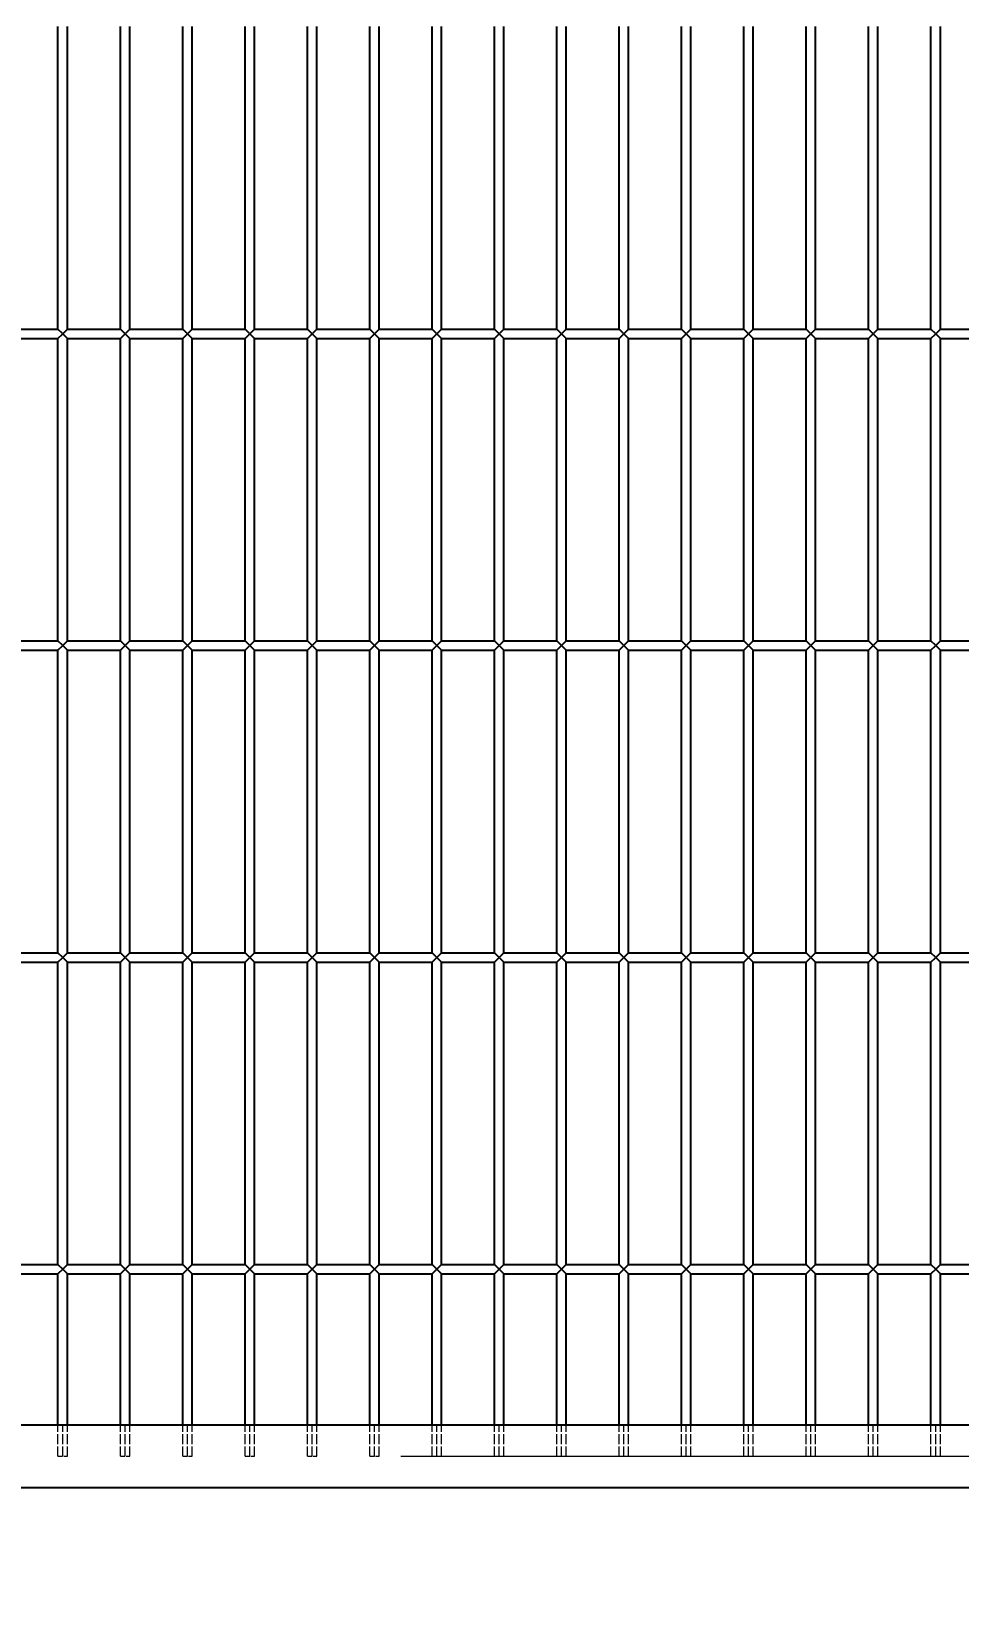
# Model space of a CAD drawing. Header units: millimetres. Extents: x 120 to 9117, y 110 to 4090.
# Drawn here: x 2372 to 2670, y 1959 to 2464 of the extents above; entities that cross this region are included whole.
import ezdxf

# ---------------------------------------------------------------- set-up
doc = ezdxf.new("R2010")
doc.units = ezdxf.units.MM
doc.header["$LTSCALE"] = 20
doc.linetypes.add('DASHED', pattern=[0.2067, 0.1654, -0.0413])
doc.layers.add('可见 (ISO)', color=7, linetype='Continuous', lineweight=25)
doc.layers.add('尺寸 (ISO)', color=7, linetype='Continuous', lineweight=18, true_color=0x008000)
doc.layers.add('隐藏 (ISO)', color=5, linetype='DASHED', lineweight=18, true_color=0x0000ff)
doc.styles.add('最新国标', font='simfang.ttf')
doc.dimstyles.new('默认 (GB)', dxfattribs={"dimscale": 20, "dimtxt": 2.8, "dimasz": 2.5, "dimexe": 2, "dimexo": 1.5, "dimgap": 0.5, "dimtad": 1, "dimtoh": 1, "dimdsep": 46, "dimtxsty": '最新国标', "dimcen": 0.09, "dimdle": 10, "dimclrd": 256, "dimclre": 256, "dimclrt": 256, "dimaunit": 1, "dimadec": 3, "dimazin": 2, "dimtfac": 0.535714, "dimtdec": 3, "dimtmove": 0, "dimatfit": 3, "dimfxl": 0, "dimtolj": 1, "dimlwd": -1, "dimlwe": -1, "dimarcsym": 0})

# ---------------------------------------------------------------- blocks, each defined once
blk = doc.blocks.new('_DotSmall')
at = {"color": 0, "linetype": 'ByBlock', "const_width": 0.5}
blk.add_lwpolyline([(-0.0625, 0, 1), (0.0625, 0, 1)], format="xyb", close=True, dxfattribs=at)
blk = doc.blocks.new('*D17')
at = {"layer": 'Defpoints', "color": 0, "transparency": 16777216}
for p in [(2463.78, 2007.01), (3260.81, 2007.01), (2945.28, 1997.01)]:
    blk.add_point(p, dxfattribs=at)
at = {"layer": '尺寸 (ISO)', "color": 116, "true_color": 0x00803f, "transparency": 16777216}
for p, q in [((3260.81, 2007.01), (3260.81, 2107.01)), ((2493.78, 2007.01), (3300.81, 2007.01)), ((3260.81, 2007.01), (3260.81, 1997.01)), ((2975.28, 1997.01), (3300.81, 1997.01)), ((3260.81, 1947.01), (3260.81, 1808.53))]:
    blk.add_line(p, q, dxfattribs=at)
blk.add_solid([(3252.47, 1947.01), (3269.14, 1947.01), (3260.81, 1997.01)], dxfattribs=at)
at = {"layer": '尺寸 (ISO)', "color": 116, "true_color": 0x00803f, "transparency": 16777216, "xscale": 50, "yscale": 50, "zscale": 50, "rotation": 270}
blk.add_blockref('_DotSmall', (3260.81, 2007.01), dxfattribs=at)
at = {"layer": '尺寸 (ISO)', "transparency": 16777216, "insert": (3222.49, 1852.77), "char_height": 56, "attachment_point": 5, "rotation": 90, "style": '最新国标'}
blk.add_mtext('\\A1;10', dxfattribs=at)
blk = doc.blocks.new('*D19')
at = {"layer": 'Defpoints', "color": 0, "transparency": 16777216}
for p in [(2463.78, 3027.01), (3212.36, 3027.01), (2460.78, 2007.01)]:
    blk.add_point(p, dxfattribs=at)
at = {"layer": '尺寸 (ISO)', "color": 116, "true_color": 0x00803f, "transparency": 16777216}
for p, q in [((2493.78, 3027.01), (3252.36, 3027.01)), ((3212.36, 2007.01), (3212.36, 2977.01)), ((2490.78, 2007.01), (3252.36, 2007.01))]:
    blk.add_line(p, q, dxfattribs=at)
blk.add_solid([(3204.02, 2977.01), (3220.69, 2977.01), (3212.36, 3027.01)], dxfattribs=at)
at = {"layer": '尺寸 (ISO)', "color": 116, "true_color": 0x00803f, "transparency": 16777216, "xscale": 50, "yscale": 50, "zscale": 50, "rotation": 270}
blk.add_blockref('_DotSmall', (3212.36, 2007.01), dxfattribs=at)
at = {"layer": '尺寸 (ISO)', "transparency": 16777216, "insert": (3174.04, 2542.11), "char_height": 56, "attachment_point": 5, "rotation": 90, "style": '最新国标'}
blk.add_mtext('\\A1;1020', dxfattribs=at)
blk = doc.blocks.new('*D21')
at = {"layer": 'Defpoints', "color": 0, "transparency": 16777216}
for p in [(1905.28, 2065.51), (2935.28, 2065.51), (2935.28, 1688.28)]:
    blk.add_point(p, dxfattribs=at)
at = {"layer": '尺寸 (ISO)', "color": 116, "true_color": 0x00803f, "transparency": 16777216}
for p, q in [((1905.28, 2035.51), (1905.28, 1648.28)), ((2935.28, 2035.51), (2935.28, 1648.28)), ((1905.28, 1688.28), (2885.28, 1688.28))]:
    blk.add_line(p, q, dxfattribs=at)
blk.add_solid([(2885.28, 1696.61), (2885.28, 1679.94), (2935.28, 1688.28)], dxfattribs=at)
at = {"layer": '尺寸 (ISO)', "color": 116, "true_color": 0x00803f, "transparency": 16777216, "xscale": 50, "yscale": 50, "zscale": 50, "rotation": 180}
blk.add_blockref('_DotSmall', (1905.28, 1688.28), dxfattribs=at)
at = {"layer": '尺寸 (ISO)', "transparency": 16777216, "insert": (2395.28, 1726.6), "char_height": 56, "attachment_point": 5, "style": '最新国标'}
blk.add_mtext('\\A1;1030', dxfattribs=at)

msp = doc.modelspace()

# ---------------------------------------------------------------- linework, layer by layer
at = {"layer": '可见 (ISO)'}
for p, q in [((2380.78, 2368.511), (2380.78, 2465.511)), ((2383.78, 2368.511), (2383.78, 2465.511)), ((2400.78, 2368.511), (2400.78, 2465.511)), ((2403.78, 2368.511), (2403.78, 2465.511)), ((2420.78, 2368.511), (2420.78, 2465.511)), ((2423.78, 2368.511), (2423.78, 2465.511)), ((2440.78, 2368.511), (2440.78, 2465.511)), ((2443.78, 2368.511), (2443.78, 2465.511)), ((2460.78, 2368.511), (2460.78, 2465.511)), ((2463.78, 2368.511), (2463.78, 2465.511)), ((2480.78, 2368.511), (2480.78, 2465.511)), ((2483.78, 2368.511), (2483.78, 2465.511)), ((2500.78, 2368.511), (2500.78, 2465.511)), ((2503.78, 2368.511), (2503.78, 2465.511)), ((2520.78, 2368.511), (2520.78, 2465.511)), ((2523.78, 2368.511), (2523.78, 2465.511)), ((2540.78, 2368.511), (2540.78, 2465.511)), ((2543.78, 2368.511), (2543.78, 2465.511)), ((2560.78, 2368.511), (2560.78, 2465.511)), ((2563.78, 2368.511), (2563.78, 2465.511)), ((2580.78, 2368.511), (2580.78, 2465.511)), ((2583.78, 2368.511), (2583.78, 2465.511)), ((2600.78, 2368.511), (2600.78, 2465.511)), ((2603.78, 2368.511), (2603.78, 2465.511)), ((2620.78, 2368.511), (2620.78, 2465.511)), ((2623.78, 2368.511), (2623.78, 2465.511)), ((2640.78, 2368.511), (2640.78, 2465.511)), ((2643.78, 2368.511), (2643.78, 2465.511)), ((2660.78, 2368.511), (2660.78, 2465.511)), ((2663.78, 2368.511), (2663.78, 2465.511)), ((2363.78, 2368.511), (2380.78, 2368.511)), ((2363.78, 2365.511), (2380.78, 2365.511)), ((2382.28, 2367.011), (2380.78, 2368.511)), ((2380.78, 2365.511), (2382.28, 2367.011)), ((2380.78, 2268.511), (2380.78, 2365.511)), ((2383.78, 2368.511), (2382.28, 2367.011)), ((2382.28, 2367.011), (2383.78, 2365.511)), ((2383.78, 2368.511), (2400.78, 2368.511)), ((2383.78, 2365.511), (2400.78, 2365.511)), ((2383.78, 2268.511), (2383.78, 2365.511)), ((2402.28, 2367.011), (2400.78, 2368.511)), ((2400.78, 2365.511), (2402.28, 2367.011)), ((2400.78, 2268.511), (2400.78, 2365.511)), ((2403.78, 2368.511), (2402.28, 2367.011)), ((2402.28, 2367.011), (2403.78, 2365.511)), ((2403.78, 2368.511), (2420.78, 2368.511)), ((2403.78, 2365.511), (2420.78, 2365.511)), ((2403.78, 2268.511), (2403.78, 2365.511)), ((2422.28, 2367.011), (2420.78, 2368.511)), ((2420.78, 2365.511), (2422.28, 2367.011)), ((2420.78, 2268.511), (2420.78, 2365.511)), ((2423.78, 2368.511), (2422.28, 2367.011)), ((2422.28, 2367.011), (2423.78, 2365.511)), ((2423.78, 2368.511), (2440.78, 2368.511)), ((2423.78, 2365.511), (2440.78, 2365.511)), ((2423.78, 2268.511), (2423.78, 2365.511)), ((2442.28, 2367.011), (2440.78, 2368.511)), ((2440.78, 2365.511), (2442.28, 2367.011)), ((2440.78, 2268.511), (2440.78, 2365.511)), ((2443.78, 2368.511), (2442.28, 2367.011)), ((2442.28, 2367.011), (2443.78, 2365.511)), ((2443.78, 2368.511), (2460.78, 2368.511)), ((2443.78, 2365.511), (2460.78, 2365.511)), ((2443.78, 2268.511), (2443.78, 2365.511)), ((2462.28, 2367.011), (2460.78, 2368.511)), ((2460.78, 2365.511), (2462.28, 2367.011)), ((2460.78, 2268.511), (2460.78, 2365.511)), ((2463.78, 2368.511), (2462.28, 2367.011)), ((2462.28, 2367.011), (2463.78, 2365.511)), ((2463.78, 2368.511), (2480.78, 2368.511)), ((2463.78, 2365.511), (2480.78, 2365.511)), ((2463.78, 2268.511), (2463.78, 2365.511)), ((2482.28, 2367.011), (2480.78, 2368.511)), ((2480.78, 2365.511), (2482.28, 2367.011)), ((2480.78, 2268.511), (2480.78, 2365.511)), ((2483.78, 2368.511), (2482.28, 2367.011)), ((2482.28, 2367.011), (2483.78, 2365.511)), ((2483.78, 2368.511), (2500.78, 2368.511)), ((2483.78, 2365.511), (2500.78, 2365.511)), ((2483.78, 2268.511), (2483.78, 2365.511)), ((2502.28, 2367.011), (2500.78, 2368.511)), ((2500.78, 2365.511), (2502.28, 2367.011)), ((2500.78, 2268.511), (2500.78, 2365.511)), ((2503.78, 2368.511), (2502.28, 2367.011)), ((2502.28, 2367.011), (2503.78, 2365.511)), ((2503.78, 2368.511), (2520.78, 2368.511)), ((2503.78, 2365.511), (2520.78, 2365.511)), ((2503.78, 2268.511), (2503.78, 2365.511)), ((2522.28, 2367.011), (2520.78, 2368.511)), ((2520.78, 2365.511), (2522.28, 2367.011)), ((2520.78, 2268.511), (2520.78, 2365.511)), ((2523.78, 2368.511), (2522.28, 2367.011)), ((2522.28, 2367.011), (2523.78, 2365.511)), ((2523.78, 2368.511), (2540.78, 2368.511)), ((2523.78, 2365.511), (2540.78, 2365.511)), ((2523.78, 2268.511), (2523.78, 2365.511)), ((2542.28, 2367.011), (2540.78, 2368.511)), ((2540.78, 2365.511), (2542.28, 2367.011)), ((2540.78, 2268.511), (2540.78, 2365.511)), ((2543.78, 2368.511), (2542.28, 2367.011)), ((2542.28, 2367.011), (2543.78, 2365.511)), ((2543.78, 2368.511), (2560.78, 2368.511)), ((2543.78, 2365.511), (2560.78, 2365.511)), ((2543.78, 2268.511), (2543.78, 2365.511)), ((2562.28, 2367.011), (2560.78, 2368.511)), ((2560.78, 2365.511), (2562.28, 2367.011)), ((2560.78, 2268.511), (2560.78, 2365.511)), ((2563.78, 2368.511), (2562.28, 2367.011)), ((2562.28, 2367.011), (2563.78, 2365.511)), ((2563.78, 2368.511), (2580.78, 2368.511)), ((2563.78, 2365.511), (2580.78, 2365.511)), ((2563.78, 2268.511), (2563.78, 2365.511)), ((2582.28, 2367.011), (2580.78, 2368.511)), ((2580.78, 2365.511), (2582.28, 2367.011)), ((2580.78, 2268.511), (2580.78, 2365.511)), ((2583.78, 2368.511), (2582.28, 2367.011)), ((2582.28, 2367.011), (2583.78, 2365.511)), ((2583.78, 2368.511), (2600.78, 2368.511)), ((2583.78, 2365.511), (2600.78, 2365.511)), ((2583.78, 2268.511), (2583.78, 2365.511)), ((2602.28, 2367.011), (2600.78, 2368.511)), ((2600.78, 2365.511), (2602.28, 2367.011)), ((2600.78, 2268.511), (2600.78, 2365.511)), ((2603.78, 2368.511), (2602.28, 2367.011)), ((2602.28, 2367.011), (2603.78, 2365.511)), ((2603.78, 2368.511), (2620.78, 2368.511)), ((2603.78, 2365.511), (2620.78, 2365.511)), ((2603.78, 2268.511), (2603.78, 2365.511)), ((2622.28, 2367.011), (2620.78, 2368.511)), ((2620.78, 2365.511), (2622.28, 2367.011)), ((2620.78, 2268.511), (2620.78, 2365.511)), ((2623.78, 2368.511), (2622.28, 2367.011)), ((2622.28, 2367.011), (2623.78, 2365.511)), ((2623.78, 2368.511), (2640.78, 2368.511)), ((2623.78, 2365.511), (2640.78, 2365.511)), ((2623.78, 2268.511), (2623.78, 2365.511)), ((2642.28, 2367.011), (2640.78, 2368.511)), ((2640.78, 2365.511), (2642.28, 2367.011)), ((2640.78, 2268.511), (2640.78, 2365.511)), ((2643.78, 2368.511), (2642.28, 2367.011)), ((2642.28, 2367.011), (2643.78, 2365.511)), ((2643.78, 2368.511), (2660.78, 2368.511)), ((2643.78, 2365.511), (2660.78, 2365.511)), ((2643.78, 2268.511), (2643.78, 2365.511)), ((2662.28, 2367.011), (2660.78, 2368.511)), ((2660.78, 2365.511), (2662.28, 2367.011)), ((2660.78, 2268.511), (2660.78, 2365.511)), ((2663.78, 2368.511), (2662.28, 2367.011)), ((2662.28, 2367.011), (2663.78, 2365.511)), ((2663.78, 2368.511), (2680.78, 2368.511)), ((2663.78, 2365.511), (2680.78, 2365.511)), ((2663.78, 2268.511), (2663.78, 2365.511)), ((2363.78, 2268.511), (2380.78, 2268.511)), ((2382.28, 2267.011), (2380.78, 2268.511)), ((2383.78, 2268.511), (2382.28, 2267.011)), ((2383.78, 2268.511), (2400.78, 2268.511)), ((2402.28, 2267.011), (2400.78, 2268.511)), ((2403.78, 2268.511), (2402.28, 2267.011)), ((2403.78, 2268.511), (2420.78, 2268.511)), ((2422.28, 2267.011), (2420.78, 2268.511)), ((2423.78, 2268.511), (2422.28, 2267.011)), ((2423.78, 2268.511), (2440.78, 2268.511)), ((2442.28, 2267.011), (2440.78, 2268.511)), ((2443.78, 2268.511), (2442.28, 2267.011)), ((2443.78, 2268.511), (2460.78, 2268.511)), ((2462.28, 2267.011), (2460.78, 2268.511)), ((2463.78, 2268.511), (2462.28, 2267.011)), ((2463.78, 2268.511), (2480.78, 2268.511)), ((2482.28, 2267.011), (2480.78, 2268.511)), ((2483.78, 2268.511), (2482.28, 2267.011)), ((2483.78, 2268.511), (2500.78, 2268.511)), ((2502.28, 2267.011), (2500.78, 2268.511)), ((2503.78, 2268.511), (2502.28, 2267.011)), ((2503.78, 2268.511), (2520.78, 2268.511)), ((2522.28, 2267.011), (2520.78, 2268.511)), ((2523.78, 2268.511), (2522.28, 2267.011)), ((2523.78, 2268.511), (2540.78, 2268.511)), ((2542.28, 2267.011), (2540.78, 2268.511)), ((2543.78, 2268.511), (2542.28, 2267.011)), ((2543.78, 2268.511), (2560.78, 2268.511)), ((2562.28, 2267.011), (2560.78, 2268.511)), ((2563.78, 2268.511), (2562.28, 2267.011)), ((2563.78, 2268.511), (2580.78, 2268.511)), ((2582.28, 2267.011), (2580.78, 2268.511)), ((2583.78, 2268.511), (2582.28, 2267.011)), ((2583.78, 2268.511), (2600.78, 2268.511)), ((2602.28, 2267.011), (2600.78, 2268.511)), ((2603.78, 2268.511), (2602.28, 2267.011)), ((2603.78, 2268.511), (2620.78, 2268.511)), ((2622.28, 2267.011), (2620.78, 2268.511)), ((2623.78, 2268.511), (2622.28, 2267.011)), ((2623.78, 2268.511), (2640.78, 2268.511)), ((2642.28, 2267.011), (2640.78, 2268.511)), ((2643.78, 2268.511), (2642.28, 2267.011)), ((2643.78, 2268.511), (2660.78, 2268.511)), ((2662.28, 2267.011), (2660.78, 2268.511)), ((2663.78, 2268.511), (2662.28, 2267.011)), ((2663.78, 2268.511), (2680.78, 2268.511)), ((2363.78, 2265.511), (2380.78, 2265.511)), ((2380.78, 2265.511), (2382.28, 2267.011)), ((2380.78, 2168.511), (2380.78, 2265.511)), ((2382.28, 2267.011), (2383.78, 2265.511)), ((2383.78, 2265.511), (2400.78, 2265.511)), ((2383.78, 2168.511), (2383.78, 2265.511)), ((2400.78, 2265.511), (2402.28, 2267.011)), ((2400.78, 2168.511), (2400.78, 2265.511)), ((2402.28, 2267.011), (2403.78, 2265.511)), ((2403.78, 2265.511), (2420.78, 2265.511)), ((2403.78, 2168.511), (2403.78, 2265.511)), ((2420.78, 2265.511), (2422.28, 2267.011)), ((2420.78, 2168.511), (2420.78, 2265.511)), ((2422.28, 2267.011), (2423.78, 2265.511)), ((2423.78, 2265.511), (2440.78, 2265.511)), ((2423.78, 2168.511), (2423.78, 2265.511)), ((2440.78, 2265.511), (2442.28, 2267.011)), ((2440.78, 2168.511), (2440.78, 2265.511)), ((2442.28, 2267.011), (2443.78, 2265.511)), ((2443.78, 2265.511), (2460.78, 2265.511)), ((2443.78, 2168.511), (2443.78, 2265.511)), ((2460.78, 2265.511), (2462.28, 2267.011)), ((2460.78, 2168.511), (2460.78, 2265.511)), ((2462.28, 2267.011), (2463.78, 2265.511)), ((2463.78, 2265.511), (2480.78, 2265.511)), ((2463.78, 2168.511), (2463.78, 2265.511)), ((2480.78, 2265.511), (2482.28, 2267.011)), ((2480.78, 2168.511), (2480.78, 2265.511)), ((2482.28, 2267.011), (2483.78, 2265.511)), ((2483.78, 2265.511), (2500.78, 2265.511)), ((2483.78, 2168.511), (2483.78, 2265.511)), ((2500.78, 2265.511), (2502.28, 2267.011)), ((2500.78, 2168.511), (2500.78, 2265.511)), ((2502.28, 2267.011), (2503.78, 2265.511)), ((2503.78, 2265.511), (2520.78, 2265.511)), ((2503.78, 2168.511), (2503.78, 2265.511)), ((2520.78, 2265.511), (2522.28, 2267.011)), ((2520.78, 2168.511), (2520.78, 2265.511)), ((2522.28, 2267.011), (2523.78, 2265.511)), ((2523.78, 2265.511), (2540.78, 2265.511)), ((2523.78, 2168.511), (2523.78, 2265.511)), ((2540.78, 2265.511), (2542.28, 2267.011)), ((2540.78, 2168.511), (2540.78, 2265.511)), ((2542.28, 2267.011), (2543.78, 2265.511)), ((2543.78, 2265.511), (2560.78, 2265.511)), ((2543.78, 2168.511), (2543.78, 2265.511)), ((2560.78, 2265.511), (2562.28, 2267.011)), ((2560.78, 2168.511), (2560.78, 2265.511)), ((2562.28, 2267.011), (2563.78, 2265.511)), ((2563.78, 2265.511), (2580.78, 2265.511)), ((2563.78, 2168.511), (2563.78, 2265.511)), ((2580.78, 2265.511), (2582.28, 2267.011)), ((2580.78, 2168.511), (2580.78, 2265.511)), ((2582.28, 2267.011), (2583.78, 2265.511)), ((2583.78, 2265.511), (2600.78, 2265.511)), ((2583.78, 2168.511), (2583.78, 2265.511)), ((2600.78, 2265.511), (2602.28, 2267.011)), ((2600.78, 2168.511), (2600.78, 2265.511)), ((2602.28, 2267.011), (2603.78, 2265.511)), ((2603.78, 2265.511), (2620.78, 2265.511)), ((2603.78, 2168.511), (2603.78, 2265.511)), ((2620.78, 2265.511), (2622.28, 2267.011)), ((2620.78, 2168.511), (2620.78, 2265.511)), ((2622.28, 2267.011), (2623.78, 2265.511)), ((2623.78, 2265.511), (2640.78, 2265.511)), ((2623.78, 2168.511), (2623.78, 2265.511)), ((2640.78, 2265.511), (2642.28, 2267.011)), ((2640.78, 2168.511), (2640.78, 2265.511)), ((2642.28, 2267.011), (2643.78, 2265.511)), ((2643.78, 2265.511), (2660.78, 2265.511)), ((2643.78, 2168.511), (2643.78, 2265.511)), ((2660.78, 2265.511), (2662.28, 2267.011)), ((2660.78, 2168.511), (2660.78, 2265.511)), ((2662.28, 2267.011), (2663.78, 2265.511)), ((2663.78, 2265.511), (2680.78, 2265.511)), ((2663.78, 2168.511), (2663.78, 2265.511)), ((2363.78, 2168.511), (2380.78, 2168.511)), ((2382.28, 2167.011), (2380.78, 2168.511)), ((2380.78, 2165.511), (2382.28, 2167.011)), ((2383.78, 2168.511), (2382.28, 2167.011)), ((2382.28, 2167.011), (2383.78, 2165.511)), ((2383.78, 2168.511), (2400.78, 2168.511)), ((2402.28, 2167.011), (2400.78, 2168.511)), ((2400.78, 2165.511), (2402.28, 2167.011)), ((2403.78, 2168.511), (2402.28, 2167.011)), ((2402.28, 2167.011), (2403.78, 2165.511)), ((2403.78, 2168.511), (2420.78, 2168.511)), ((2422.28, 2167.011), (2420.78, 2168.511)), ((2420.78, 2165.511), (2422.28, 2167.011)), ((2423.78, 2168.511), (2422.28, 2167.011)), ((2422.28, 2167.011), (2423.78, 2165.511)), ((2423.78, 2168.511), (2440.78, 2168.511)), ((2442.28, 2167.011), (2440.78, 2168.511)), ((2440.78, 2165.511), (2442.28, 2167.011)), ((2443.78, 2168.511), (2442.28, 2167.011)), ((2442.28, 2167.011), (2443.78, 2165.511)), ((2443.78, 2168.511), (2460.78, 2168.511)), ((2462.28, 2167.011), (2460.78, 2168.511)), ((2460.78, 2165.511), (2462.28, 2167.011)), ((2463.78, 2168.511), (2462.28, 2167.011)), ((2462.28, 2167.011), (2463.78, 2165.511)), ((2463.78, 2168.511), (2480.78, 2168.511)), ((2482.28, 2167.011), (2480.78, 2168.511)), ((2480.78, 2165.511), (2482.28, 2167.011)), ((2483.78, 2168.511), (2482.28, 2167.011)), ((2482.28, 2167.011), (2483.78, 2165.511)), ((2483.78, 2168.511), (2500.78, 2168.511)), ((2502.28, 2167.011), (2500.78, 2168.511)), ((2500.78, 2165.511), (2502.28, 2167.011)), ((2503.78, 2168.511), (2502.28, 2167.011)), ((2502.28, 2167.011), (2503.78, 2165.511)), ((2503.78, 2168.511), (2520.78, 2168.511)), ((2522.28, 2167.011), (2520.78, 2168.511)), ((2520.78, 2165.511), (2522.28, 2167.011)), ((2523.78, 2168.511), (2522.28, 2167.011)), ((2522.28, 2167.011), (2523.78, 2165.511)), ((2523.78, 2168.511), (2540.78, 2168.511)), ((2542.28, 2167.011), (2540.78, 2168.511)), ((2540.78, 2165.511), (2542.28, 2167.011)), ((2543.78, 2168.511), (2542.28, 2167.011)), ((2542.28, 2167.011), (2543.78, 2165.511)), ((2543.78, 2168.511), (2560.78, 2168.511)), ((2562.28, 2167.011), (2560.78, 2168.511)), ((2560.78, 2165.511), (2562.28, 2167.011)), ((2563.78, 2168.511), (2562.28, 2167.011)), ((2562.28, 2167.011), (2563.78, 2165.511)), ((2563.78, 2168.511), (2580.78, 2168.511)), ((2582.28, 2167.011), (2580.78, 2168.511)), ((2580.78, 2165.511), (2582.28, 2167.011)), ((2583.78, 2168.511), (2582.28, 2167.011)), ((2582.28, 2167.011), (2583.78, 2165.511)), ((2583.78, 2168.511), (2600.78, 2168.511)), ((2602.28, 2167.011), (2600.78, 2168.511)), ((2600.78, 2165.511), (2602.28, 2167.011)), ((2603.78, 2168.511), (2602.28, 2167.011)), ((2602.28, 2167.011), (2603.78, 2165.511)), ((2603.78, 2168.511), (2620.78, 2168.511)), ((2622.28, 2167.011), (2620.78, 2168.511)), ((2620.78, 2165.511), (2622.28, 2167.011)), ((2623.78, 2168.511), (2622.28, 2167.011)), ((2622.28, 2167.011), (2623.78, 2165.511)), ((2623.78, 2168.511), (2640.78, 2168.511)), ((2642.28, 2167.011), (2640.78, 2168.511)), ((2640.78, 2165.511), (2642.28, 2167.011)), ((2643.78, 2168.511), (2642.28, 2167.011)), ((2642.28, 2167.011), (2643.78, 2165.511)), ((2643.78, 2168.511), (2660.78, 2168.511)), ((2662.28, 2167.011), (2660.78, 2168.511)), ((2660.78, 2165.511), (2662.28, 2167.011)), ((2663.78, 2168.511), (2662.28, 2167.011)), ((2662.28, 2167.011), (2663.78, 2165.511)), ((2663.78, 2168.511), (2680.78, 2168.511)), ((2363.78, 2165.511), (2380.78, 2165.511)), ((2380.78, 2068.511), (2380.78, 2165.511)), ((2383.78, 2165.511), (2400.78, 2165.511)), ((2383.78, 2068.511), (2383.78, 2165.511)), ((2400.78, 2068.511), (2400.78, 2165.511)), ((2403.78, 2165.511), (2420.78, 2165.511)), ((2403.78, 2068.511), (2403.78, 2165.511)), ((2420.78, 2068.511), (2420.78, 2165.511)), ((2423.78, 2165.511), (2440.78, 2165.511)), ((2423.78, 2068.511), (2423.78, 2165.511)), ((2440.78, 2068.511), (2440.78, 2165.511)), ((2443.78, 2165.511), (2460.78, 2165.511)), ((2443.78, 2068.511), (2443.78, 2165.511)), ((2460.78, 2068.511), (2460.78, 2165.511)), ((2463.78, 2165.511), (2480.78, 2165.511)), ((2463.78, 2068.511), (2463.78, 2165.511)), ((2480.78, 2068.511), (2480.78, 2165.511)), ((2483.78, 2165.511), (2500.78, 2165.511)), ((2483.78, 2068.511), (2483.78, 2165.511)), ((2500.78, 2068.511), (2500.78, 2165.511)), ((2503.78, 2165.511), (2520.78, 2165.511)), ((2503.78, 2068.511), (2503.78, 2165.511)), ((2520.78, 2068.511), (2520.78, 2165.511)), ((2523.78, 2165.511), (2540.78, 2165.511)), ((2523.78, 2068.511), (2523.78, 2165.511)), ((2540.78, 2068.511), (2540.78, 2165.511)), ((2543.78, 2165.511), (2560.78, 2165.511)), ((2543.78, 2068.511), (2543.78, 2165.511)), ((2560.78, 2068.511), (2560.78, 2165.511)), ((2563.78, 2165.511), (2580.78, 2165.511)), ((2563.78, 2068.511), (2563.78, 2165.511)), ((2580.78, 2068.511), (2580.78, 2165.511)), ((2583.78, 2165.511), (2600.78, 2165.511)), ((2583.78, 2068.511), (2583.78, 2165.511)), ((2600.78, 2068.511), (2600.78, 2165.511)), ((2603.78, 2165.511), (2620.78, 2165.511)), ((2603.78, 2068.511), (2603.78, 2165.511)), ((2620.78, 2068.511), (2620.78, 2165.511)), ((2623.78, 2165.511), (2640.78, 2165.511)), ((2623.78, 2068.511), (2623.78, 2165.511)), ((2640.78, 2068.511), (2640.78, 2165.511)), ((2643.78, 2165.511), (2660.78, 2165.511)), ((2643.78, 2068.511), (2643.78, 2165.511)), ((2660.78, 2068.511), (2660.78, 2165.511)), ((2663.78, 2165.511), (2680.78, 2165.511)), ((2663.78, 2068.511), (2663.78, 2165.511)), ((2363.78, 2068.511), (2380.78, 2068.511)), ((2380.78, 2068.511), (2382.28, 2067.011)), ((2382.28, 2067.011), (2380.78, 2065.511)), ((2382.28, 2067.011), (2383.78, 2068.511)), ((2383.78, 2065.511), (2382.28, 2067.011)), ((2383.78, 2068.511), (2400.78, 2068.511)), ((2400.78, 2068.511), (2402.28, 2067.011)), ((2402.28, 2067.011), (2400.78, 2065.511)), ((2402.28, 2067.011), (2403.78, 2068.511)), ((2403.78, 2065.511), (2402.28, 2067.011)), ((2403.78, 2068.511), (2420.78, 2068.511)), ((2420.78, 2068.511), (2422.28, 2067.011)), ((2422.28, 2067.011), (2420.78, 2065.511)), ((2422.28, 2067.011), (2423.78, 2068.511)), ((2423.78, 2065.511), (2422.28, 2067.011)), ((2423.78, 2068.511), (2440.78, 2068.511)), ((2440.78, 2068.511), (2442.28, 2067.011)), ((2442.28, 2067.011), (2440.78, 2065.511)), ((2442.28, 2067.011), (2443.78, 2068.511)), ((2443.78, 2065.511), (2442.28, 2067.011)), ((2443.78, 2068.511), (2460.78, 2068.511)), ((2460.78, 2068.511), (2462.28, 2067.011)), ((2462.28, 2067.011), (2460.78, 2065.511)), ((2462.28, 2067.011), (2463.78, 2068.511)), ((2463.78, 2065.511), (2462.28, 2067.011)), ((2463.78, 2068.511), (2480.78, 2068.511)), ((2480.78, 2068.511), (2482.28, 2067.011)), ((2482.28, 2067.011), (2480.78, 2065.511)), ((2482.28, 2067.011), (2483.78, 2068.511)), ((2483.78, 2065.511), (2482.28, 2067.011)), ((2483.78, 2068.511), (2500.78, 2068.511)), ((2500.78, 2068.511), (2502.28, 2067.011)), ((2502.28, 2067.011), (2500.78, 2065.511)), ((2502.28, 2067.011), (2503.78, 2068.511)), ((2503.78, 2065.511), (2502.28, 2067.011)), ((2503.78, 2068.511), (2520.78, 2068.511)), ((2520.78, 2068.511), (2522.28, 2067.011)), ((2522.28, 2067.011), (2520.78, 2065.511)), ((2522.28, 2067.011), (2523.78, 2068.511)), ((2523.78, 2065.511), (2522.28, 2067.011)), ((2523.78, 2068.511), (2540.78, 2068.511)), ((2540.78, 2068.511), (2542.28, 2067.011)), ((2542.28, 2067.011), (2540.78, 2065.511)), ((2542.28, 2067.011), (2543.78, 2068.511)), ((2543.78, 2065.511), (2542.28, 2067.011)), ((2543.78, 2068.511), (2560.78, 2068.511)), ((2560.78, 2068.511), (2562.28, 2067.011)), ((2562.28, 2067.011), (2560.78, 2065.511)), ((2562.28, 2067.011), (2563.78, 2068.511)), ((2563.78, 2065.511), (2562.28, 2067.011)), ((2563.78, 2068.511), (2580.78, 2068.511)), ((2580.78, 2068.511), (2582.28, 2067.011)), ((2582.28, 2067.011), (2580.78, 2065.511)), ((2582.28, 2067.011), (2583.78, 2068.511)), ((2583.78, 2065.511), (2582.28, 2067.011)), ((2583.78, 2068.511), (2600.78, 2068.511)), ((2600.78, 2068.511), (2602.28, 2067.011)), ((2602.28, 2067.011), (2600.78, 2065.511)), ((2602.28, 2067.011), (2603.78, 2068.511)), ((2603.78, 2065.511), (2602.28, 2067.011)), ((2603.78, 2068.511), (2620.78, 2068.511)), ((2620.78, 2068.511), (2622.28, 2067.011)), ((2622.28, 2067.011), (2620.78, 2065.511)), ((2622.28, 2067.011), (2623.78, 2068.511)), ((2623.78, 2065.511), (2622.28, 2067.011)), ((2623.78, 2068.511), (2640.78, 2068.511)), ((2640.78, 2068.511), (2642.28, 2067.011)), ((2642.28, 2067.011), (2640.78, 2065.511)), ((2642.28, 2067.011), (2643.78, 2068.511)), ((2643.78, 2065.511), (2642.28, 2067.011)), ((2643.78, 2068.511), (2660.78, 2068.511)), ((2660.78, 2068.511), (2662.28, 2067.011)), ((2662.28, 2067.011), (2660.78, 2065.511)), ((2662.28, 2067.011), (2663.78, 2068.511)), ((2663.78, 2065.511), (2662.28, 2067.011)), ((2663.78, 2068.511), (2680.78, 2068.511)), ((2363.78, 2065.511), (2380.78, 2065.511)), ((2380.78, 2017.011), (2380.78, 2065.511)), ((2383.78, 2017.011), (2383.78, 2065.511)), ((2383.78, 2065.511), (2400.78, 2065.511)), ((2400.78, 2017.011), (2400.78, 2065.511)), ((2403.78, 2017.011), (2403.78, 2065.511)), ((2403.78, 2065.511), (2420.78, 2065.511)), ((2420.78, 2017.011), (2420.78, 2065.511)), ((2423.78, 2017.011), (2423.78, 2065.511)), ((2423.78, 2065.511), (2440.78, 2065.511)), ((2440.78, 2017.011), (2440.78, 2065.511)), ((2443.78, 2017.011), (2443.78, 2065.511)), ((2443.78, 2065.511), (2460.78, 2065.511)), ((2460.78, 2017.011), (2460.78, 2065.511)), ((2463.78, 2017.011), (2463.78, 2065.511)), ((2463.78, 2065.511), (2480.78, 2065.511)), ((2480.78, 2017.011), (2480.78, 2065.511)), ((2483.78, 2017.011), (2483.78, 2065.511)), ((2483.78, 2065.511), (2500.78, 2065.511)), ((2500.78, 2017.011), (2500.78, 2065.511)), ((2503.78, 2017.011), (2503.78, 2065.511)), ((2503.78, 2065.511), (2520.78, 2065.511)), ((2520.78, 2017.011), (2520.78, 2065.511)), ((2523.78, 2017.011), (2523.78, 2065.511)), ((2523.78, 2065.511), (2540.78, 2065.511)), ((2540.78, 2017.011), (2540.78, 2065.511)), ((2543.78, 2017.011), (2543.78, 2065.511)), ((2543.78, 2065.511), (2560.78, 2065.511)), ((2560.78, 2017.011), (2560.78, 2065.511)), ((2563.78, 2017.011), (2563.78, 2065.511)), ((2563.78, 2065.511), (2580.78, 2065.511)), ((2580.78, 2017.011), (2580.78, 2065.511)), ((2583.78, 2017.011), (2583.78, 2065.511)), ((2583.78, 2065.511), (2600.78, 2065.511)), ((2600.78, 2017.011), (2600.78, 2065.511)), ((2603.78, 2017.011), (2603.78, 2065.511)), ((2603.78, 2065.511), (2620.78, 2065.511)), ((2620.78, 2017.011), (2620.78, 2065.511)), ((2623.78, 2017.011), (2623.78, 2065.511)), ((2623.78, 2065.511), (2640.78, 2065.511)), ((2640.78, 2017.011), (2640.78, 2065.511)), ((2643.78, 2017.011), (2643.78, 2065.511)), ((2643.78, 2065.511), (2660.78, 2065.511)), ((2660.78, 2017.011), (2660.78, 2065.511)), ((2663.78, 2017.011), (2663.78, 2065.511)), ((2663.78, 2065.511), (2680.78, 2065.511)), ((2925.28, 2017.011), (1915.28, 2017.011)), ((1895.28, 1997.011), (2945.28, 1997.011))]:
    msp.add_line(p, q, dxfattribs=at)
at = {"layer": '隐藏 (ISO)', "ltscale": 0.952248}
for p, q in [((2380.78, 2007.011), (2380.78, 2017.011)), ((2382.28, 2007.011), (2382.28, 2017.011)), ((2383.78, 2007.011), (2383.78, 2017.011)), ((2400.78, 2007.011), (2400.78, 2017.011)), ((2402.28, 2007.011), (2402.28, 2017.011)), ((2403.78, 2007.011), (2403.78, 2017.011)), ((2420.78, 2007.011), (2420.78, 2017.011)), ((2422.28, 2007.011), (2422.28, 2017.011)), ((2423.78, 2007.011), (2423.78, 2017.011)), ((2440.78, 2007.011), (2440.78, 2017.011)), ((2442.28, 2007.011), (2442.28, 2017.011)), ((2443.78, 2007.011), (2443.78, 2017.011)), ((2460.78, 2007.011), (2460.78, 2017.011)), ((2462.28, 2007.011), (2462.28, 2017.011)), ((2463.78, 2007.011), (2463.78, 2017.011)), ((2480.78, 2007.011), (2480.78, 2017.011)), ((2482.28, 2007.011), (2482.28, 2017.011)), ((2483.78, 2007.011), (2483.78, 2017.011)), ((2500.78, 2007.011), (2500.78, 2017.011)), ((2502.28, 2007.011), (2502.28, 2017.011)), ((2503.78, 2007.011), (2503.78, 2017.011)), ((2520.78, 2007.011), (2520.78, 2017.011)), ((2522.28, 2007.011), (2522.28, 2017.011)), ((2523.78, 2007.011), (2523.78, 2017.011)), ((2540.78, 2007.011), (2540.78, 2017.011)), ((2542.28, 2007.011), (2542.28, 2017.011)), ((2543.78, 2007.011), (2543.78, 2017.011)), ((2560.78, 2007.011), (2560.78, 2017.011)), ((2562.28, 2007.011), (2562.28, 2017.011)), ((2563.78, 2007.011), (2563.78, 2017.011)), ((2580.78, 2007.011), (2580.78, 2017.011)), ((2582.28, 2007.011), (2582.28, 2017.011)), ((2583.78, 2007.011), (2583.78, 2017.011)), ((2600.78, 2007.011), (2600.78, 2017.011)), ((2602.28, 2007.011), (2602.28, 2017.011)), ((2603.78, 2007.011), (2603.78, 2017.011)), ((2620.78, 2007.011), (2620.78, 2017.011)), ((2622.28, 2007.011), (2622.28, 2017.011)), ((2623.78, 2007.011), (2623.78, 2017.011)), ((2640.78, 2007.011), (2640.78, 2017.011)), ((2642.28, 2007.011), (2642.28, 2017.011)), ((2643.78, 2007.011), (2643.78, 2017.011)), ((2660.78, 2007.011), (2660.78, 2017.011)), ((2662.28, 2007.011), (2662.28, 2017.011)), ((2663.78, 2007.011), (2663.78, 2017.011))]:
    msp.add_line(p, q, dxfattribs=at)
at = {"layer": '隐藏 (ISO)', "ltscale": 0.448684}
for p, q in [((2380.78, 2007.011), (2383.78, 2007.011)), ((2400.78, 2007.011), (2403.78, 2007.011)), ((2420.78, 2007.011), (2423.78, 2007.011)), ((2440.78, 2007.011), (2443.78, 2007.011)), ((2460.78, 2007.011), (2463.78, 2007.011)), ((2480.78, 2007.011), (2483.78, 2007.011)), ((2500.78, 2007.011), (2503.78, 2007.011)), ((2520.78, 2007.011), (2523.78, 2007.011)), ((2540.78, 2007.011), (2543.78, 2007.011)), ((2560.78, 2007.011), (2563.78, 2007.011)), ((2580.78, 2007.011), (2583.78, 2007.011)), ((2600.78, 2007.011), (2603.78, 2007.011)), ((2620.78, 2007.011), (2623.78, 2007.011)), ((2640.78, 2007.011), (2643.78, 2007.011)), ((2660.78, 2007.011), (2663.78, 2007.011))]:
    msp.add_line(p, q, dxfattribs=at)

# ---------------------------------------------------------------- dimensions: what is measured, and where the dimension line sits
at = {"layer": '尺寸 (ISO)', "color": 116, "true_color": 0x00803f}
for base, p1, p2, angle, override, picture, middle in [((3212.355, 3027.011), (2460.78, 2007.011), (2463.78, 3027.011), 90, {"dimgap": 0.5, "dimtoh": 0, "dimdec": 2, "dimblk1": 'DotSmall', "dimsah": 1, "dimdle": 0, "dimtol": 0, "dimlim": 0, "dimtp": 0, "dimtm": 0, "dimtdec": 3, "dimtofl": 0, "dimatfit": 1}, '*D19', (3212.355, 2542.113)), ((3260.805, 2007.011), (2945.28, 1997.011), (2463.78, 2007.011), 90, {"dimgap": 0.5, "dimtoh": 0, "dimdec": 2, "dimblk2": 'DotSmall', "dimsah": 1, "dimdle": 0, "dimtol": 0, "dimlim": 0, "dimtp": 0, "dimtm": 0, "dimtdec": 3, "dimtofl": 1, "dimatfit": 1}, '*D17', (3260.805, 1852.771)), ((2935.28, 1688.278), (1905.28, 2065.511), (2935.28, 2065.511), 180, {"dimgap": 0.5, "dimtoh": 0, "dimdec": 2, "dimblk1": 'DotSmall', "dimsah": 1, "dimdle": 0, "dimtol": 0, "dimlim": 0, "dimtp": 0, "dimtm": 0, "dimtdec": 3, "dimtofl": 0, "dimatfit": 1}, '*D21', (2395.28, 1688.278))]:
    dim = msp.add_linear_dim(base=base, p1=p1, p2=p2, angle=angle, dimstyle='默认 (GB)', override=override, dxfattribs=at)
    dim.commit()
    dim.dimension.update_dxf_attribs({"geometry": picture, "text_midpoint": middle, "dimtype": 160})

doc.saveas('drawing.dxf')
